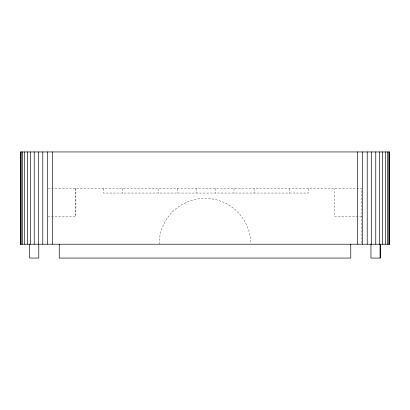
<?xml version="1.0" encoding="UTF-8"?>
<svg xmlns="http://www.w3.org/2000/svg" width="410" height="410" viewBox="0 0 410 410"><rect width="100%" height="100%" fill="white"/><g stroke="black" fill="none" stroke-linecap="round" stroke-linejoin="round"><path stroke-width="0.31" stroke-dasharray="2.05 1.54" d="M47.929 188.574L361.758 188.574L361.758 243.581M47.929 216.254L75.896 216.229L75.896 188.574M361.758 216.254L334.345 216.254L334.345 188.574M308.412 188.574L308.412 193.048L103.52 193.048L103.52 188.574M289.332 188.574L289.332 193.048M254.103 188.574L254.103 193.048M233.992 188.574L233.992 193.048M215.224 188.574L215.224 193.048M196.103 188.574L196.103 193.048M177.402 188.574L177.402 193.048M158.419 188.574L158.419 193.048M122.513 188.574L122.513 193.048M75.655 188.574L75.655 216.254M159.157 244.216A45.843 45.843 0 0 1 204.687 198.373A45.843 45.843 0 0 1 250.838 243.591"/><path stroke-width="0.61" d="M20.5 151.946L20.649 244.216L20.5 151.946L389.5 151.946L389.315 244.216L389.5 151.946M20.5 244.216L389.5 244.216M388.772 151.946L388.772 244.216M387.368 151.946L387.368 244.216M385.318 151.946L385.318 244.216M382.663 151.946L382.663 244.216M380.26 244.216L380.26 258.054L370.953 258.054L370.953 244.216M380.116 244.216L380.116 258.054M379.46 151.946L379.46 244.216M375.765 151.946L375.765 244.216M371.655 151.946L371.655 244.216M367.216 151.946L367.216 244.216M362.527 151.946L362.527 244.216M357.694 151.946L357.694 244.216M350.77 244.216L350.77 258.054L59.23 258.054L59.23 244.216M52.311 151.946L52.311 244.216M47.473 151.946L47.473 244.216M42.783 151.946L42.783 244.216M38.765 244.216L38.801 258.054L29.663 258.054L29.663 244.216M38.345 151.946L38.345 244.216M34.235 151.946L34.235 244.216M30.54 151.946L30.54 244.216M27.332 151.946L27.332 244.216M24.677 151.946L24.677 244.216M22.632 151.946L22.632 244.216M21.228 151.946L21.228 244.216"/></g></svg>
